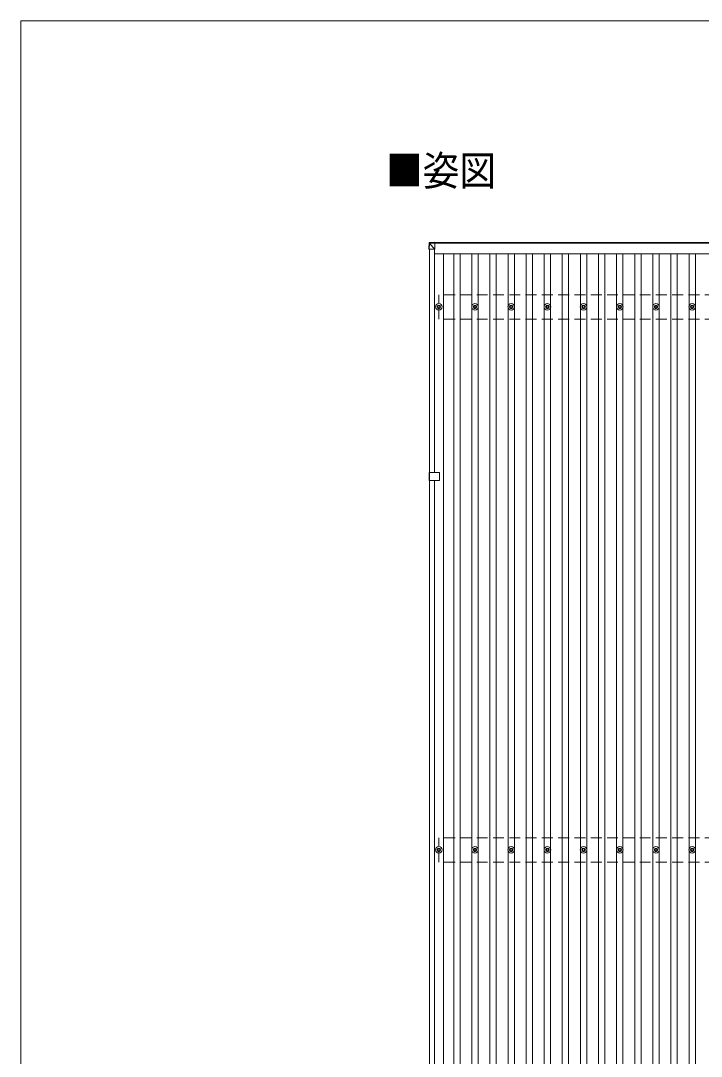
# Model space of a CAD drawing. Units: millimetres at full size, sheet at 1:50; details may follow other scales. Extents: x -14053 to 14053, y -9700 to 9700.
# Drawn here: x -14053 to -10293, y 3979 to 9700 of the extents above; entities that cross this region are included whole.
import ezdxf
from ezdxf.enums import TextEntityAlignment as Align

# ---------------------------------------------------------------- set-up
doc = ezdxf.new("R2010")
doc.units = ezdxf.units.MM
doc.header["$LTSCALE"] = 50
doc.linetypes.add('DASHED1', pattern=[1.8, 1.2, -0.6])
doc.linetypes.add('USER3', pattern=[4, 3, -1])
for name, color, linetype, lineweight in [('1-1_壁線', 2, 'Continuous', 20), ('1-2_建具', 134, 'Continuous', 9), ('1-3_階段', 5, 'Continuous', 9), ('1-4_設備', 2, 'DASHED1', 20), ('1-5_仕上げ', 6, 'Continuous', 5), ('F-0_ﾚｲﾔ240', 7, 'Continuous', 9)]:
    doc.layers.add(name, color=color, linetype=linetype, lineweight=lineweight)
doc.layers.add('1-7_ハッチ', color=7, linetype='Continuous')
doc.styles.add('ＭＳ ゴシック', font='')
doc.styles.get('ＭＳ ゴシック').set_extended_font_data('MS Gothic')

msp = doc.modelspace()

# ---------------------------------------------------------------- linework, layer by layer
at = {"layer": '1-1_壁線'}
for p, q in [((-11765.18, 8474.78), (-8122.97, 8474.78)), ((-8122.97, 8470.19), (-11765.18, 8470.19)), ((-11795.66, 7204.53), (-11795.66, 8438.61)), ((-11766.66, 7204.53), (-11766.66, 8438.55)), ((-11766.66, 8411.36), (-8120.66, 8411.36)), ((-11717.16, 1822.59), (-11717.16, 8411.36)), ((-11795.66, 1797.9), (-11795.66, 7159.53)), ((-11766.66, 1797.85), (-11766.66, 7159.53))]:
    msp.add_line(p, q, dxfattribs=at)
at = {"layer": '1-2_建具'}
for p, q in [((-11661.16, 1822.59), (-11661.16, 8411.36)), ((-11626.16, 1822.59), (-11626.16, 8411.36)), ((-11561.16, 1822.59), (-11561.16, 8411.36)), ((-11526.16, 1822.59), (-11526.16, 8411.36)), ((-11461.16, 1822.59), (-11461.16, 8411.36)), ((-11426.16, 1822.59), (-11426.16, 8411.36)), ((-11361.16, 1822.59), (-11361.16, 8411.36)), ((-11326.16, 1822.59), (-11326.16, 8411.36)), ((-11261.16, 1822.59), (-11261.16, 8411.36)), ((-11226.16, 1822.59), (-11226.16, 8411.36)), ((-11161.16, 1822.59), (-11161.16, 8411.36)), ((-11126.16, 1822.59), (-11126.16, 8411.36)), ((-11061.16, 1822.59), (-11061.16, 8411.36)), ((-11026.16, 1822.59), (-11026.16, 8411.36)), ((-10961.16, 1822.59), (-10961.16, 8411.36)), ((-10926.16, 1822.59), (-10926.16, 8411.36)), ((-10861.16, 1822.59), (-10861.16, 8411.36)), ((-10826.16, 1822.59), (-10826.16, 8411.36)), ((-10761.16, 1822.59), (-10761.16, 8411.36)), ((-10726.16, 1822.59), (-10726.16, 8411.36)), ((-10661.16, 1822.59), (-10661.16, 8411.36)), ((-10626.16, 1822.59), (-10626.16, 8411.36)), ((-10561.16, 1822.59), (-10561.16, 8411.36)), ((-10526.16, 1822.59), (-10526.16, 8411.36)), ((-10461.16, 1822.59), (-10461.16, 8411.36)), ((-10426.16, 1822.59), (-10426.16, 8411.36)), ((-10361.16, 1822.59), (-10361.16, 8411.36)), ((-10326.16, 1822.59), (-10326.16, 8411.36))]:
    msp.add_line(p, q, dxfattribs=at)
at = {"layer": '1-3_階段'}
for p, q in [((-11745.41, 8129.17), (-11745.41, 8124.75)), ((-11741.91, 8129.17), (-11741.91, 8124.75)), ((-11545.41, 8129.17), (-11545.41, 8124.75)), ((-11541.91, 8129.17), (-11541.91, 8124.75)), ((-11345.41, 8129.17), (-11345.41, 8124.75)), ((-11341.91, 8129.17), (-11341.91, 8124.75)), ((-11145.41, 8129.17), (-11145.41, 8124.75)), ((-11141.91, 8129.17), (-11141.91, 8124.75)), ((-10945.41, 8129.17), (-10945.41, 8124.75)), ((-10941.91, 8129.17), (-10941.91, 8124.75)), ((-10745.41, 8129.17), (-10745.41, 8124.75)), ((-10741.91, 8129.17), (-10741.91, 8124.75)), ((-10545.41, 8129.17), (-10545.41, 8124.75)), ((-10541.91, 8129.17), (-10541.91, 8124.75)), ((-10345.41, 8129.17), (-10345.41, 8124.75)), ((-10341.91, 8129.17), (-10341.91, 8124.75)), ((-11753.66, 8120.92), (-11749.24, 8120.92)), ((-11753.66, 8117.42), (-11749.24, 8117.42)), ((-11745.41, 8113.59), (-11745.41, 8109.17)), ((-11741.91, 8113.59), (-11741.91, 8109.17)), ((-11738.08, 8120.92), (-11733.66, 8120.92)), ((-11738.08, 8117.42), (-11733.66, 8117.42)), ((-11553.66, 8120.92), (-11549.24, 8120.92)), ((-11553.66, 8117.42), (-11549.24, 8117.42)), ((-11545.41, 8113.59), (-11545.41, 8109.17)), ((-11541.91, 8113.59), (-11541.91, 8109.17)), ((-11538.08, 8120.92), (-11533.66, 8120.92)), ((-11538.08, 8117.42), (-11533.66, 8117.42)), ((-11353.66, 8120.92), (-11349.24, 8120.92)), ((-11353.66, 8117.42), (-11349.24, 8117.42)), ((-11345.41, 8113.59), (-11345.41, 8109.17)), ((-11341.91, 8113.59), (-11341.91, 8109.17)), ((-11338.08, 8120.92), (-11333.66, 8120.92)), ((-11338.08, 8117.42), (-11333.66, 8117.42)), ((-11153.66, 8120.92), (-11149.24, 8120.92)), ((-11153.66, 8117.42), (-11149.24, 8117.42)), ((-11145.41, 8113.59), (-11145.41, 8109.17)), ((-11141.91, 8113.59), (-11141.91, 8109.17)), ((-11138.08, 8120.92), (-11133.66, 8120.92)), ((-11138.08, 8117.42), (-11133.66, 8117.42)), ((-10953.66, 8120.92), (-10949.24, 8120.92)), ((-10953.66, 8117.42), (-10949.24, 8117.42)), ((-10945.41, 8113.59), (-10945.41, 8109.17)), ((-10941.91, 8113.59), (-10941.91, 8109.17)), ((-10938.08, 8120.92), (-10933.66, 8120.92)), ((-10938.08, 8117.42), (-10933.66, 8117.42)), ((-10753.66, 8120.92), (-10749.24, 8120.92)), ((-10753.66, 8117.42), (-10749.24, 8117.42)), ((-10745.41, 8113.59), (-10745.41, 8109.17)), ((-10741.91, 8113.59), (-10741.91, 8109.17)), ((-10738.08, 8120.92), (-10733.66, 8120.92)), ((-10738.08, 8117.42), (-10733.66, 8117.42)), ((-10553.66, 8120.92), (-10549.24, 8120.92)), ((-10553.66, 8117.42), (-10549.24, 8117.42)), ((-10545.41, 8113.59), (-10545.41, 8109.17)), ((-10541.91, 8113.59), (-10541.91, 8109.17)), ((-10538.08, 8120.92), (-10533.66, 8120.92)), ((-10538.08, 8117.42), (-10533.66, 8117.42)), ((-10353.66, 8120.92), (-10349.24, 8120.92)), ((-10353.66, 8117.42), (-10349.24, 8117.42)), ((-10345.41, 8113.59), (-10345.41, 8109.17)), ((-10341.91, 8113.59), (-10341.91, 8109.17)), ((-10338.08, 8120.92), (-10333.66, 8120.92)), ((-10338.08, 8117.42), (-10333.66, 8117.42)), ((-11753.67, 5120.92), (-11749.25, 5120.92)), ((-11753.67, 5117.42), (-11749.25, 5117.42)), ((-11745.42, 5129.17), (-11745.42, 5124.75)), ((-11745.42, 5113.59), (-11745.42, 5109.17)), ((-11741.92, 5129.17), (-11741.92, 5124.75)), ((-11741.92, 5113.59), (-11741.92, 5109.17)), ((-11738.09, 5120.92), (-11733.67, 5120.92)), ((-11738.09, 5117.42), (-11733.67, 5117.42)), ((-11553.67, 5120.92), (-11549.25, 5120.92)), ((-11553.67, 5117.42), (-11549.25, 5117.42)), ((-11545.42, 5129.17), (-11545.42, 5124.75)), ((-11545.42, 5113.59), (-11545.42, 5109.17)), ((-11541.92, 5129.17), (-11541.92, 5124.75)), ((-11541.92, 5113.59), (-11541.92, 5109.17)), ((-11538.09, 5120.92), (-11533.67, 5120.92)), ((-11538.09, 5117.42), (-11533.67, 5117.42)), ((-11353.67, 5120.92), (-11349.25, 5120.92)), ((-11353.67, 5117.42), (-11349.25, 5117.42)), ((-11345.42, 5129.17), (-11345.42, 5124.75)), ((-11345.42, 5113.59), (-11345.42, 5109.17)), ((-11341.92, 5129.17), (-11341.92, 5124.75)), ((-11341.92, 5113.59), (-11341.92, 5109.17)), ((-11338.09, 5120.92), (-11333.67, 5120.92)), ((-11338.09, 5117.42), (-11333.67, 5117.42)), ((-11153.67, 5120.92), (-11149.25, 5120.92)), ((-11153.67, 5117.42), (-11149.25, 5117.42)), ((-11145.42, 5129.17), (-11145.42, 5124.75)), ((-11145.42, 5113.59), (-11145.42, 5109.17)), ((-11141.92, 5129.17), (-11141.92, 5124.75)), ((-11141.92, 5113.59), (-11141.92, 5109.17)), ((-11138.09, 5120.92), (-11133.67, 5120.92)), ((-11138.09, 5117.42), (-11133.67, 5117.42)), ((-10953.67, 5120.92), (-10949.25, 5120.92)), ((-10953.67, 5117.42), (-10949.25, 5117.42)), ((-10945.42, 5129.17), (-10945.42, 5124.75)), ((-10945.42, 5113.59), (-10945.42, 5109.17)), ((-10941.92, 5129.17), (-10941.92, 5124.75)), ((-10941.92, 5113.59), (-10941.92, 5109.17)), ((-10938.09, 5120.92), (-10933.67, 5120.92)), ((-10938.09, 5117.42), (-10933.67, 5117.42)), ((-10753.67, 5120.92), (-10749.25, 5120.92)), ((-10753.67, 5117.42), (-10749.25, 5117.42)), ((-10745.42, 5129.17), (-10745.42, 5124.75)), ((-10745.42, 5113.59), (-10745.42, 5109.17)), ((-10741.92, 5129.17), (-10741.92, 5124.75)), ((-10741.92, 5113.59), (-10741.92, 5109.17)), ((-10738.09, 5120.92), (-10733.67, 5120.92)), ((-10738.09, 5117.42), (-10733.67, 5117.42)), ((-10553.67, 5120.92), (-10549.25, 5120.92)), ((-10553.67, 5117.42), (-10549.25, 5117.42)), ((-10545.42, 5129.17), (-10545.42, 5124.75)), ((-10545.42, 5113.59), (-10545.42, 5109.17)), ((-10541.92, 5129.17), (-10541.92, 5124.75)), ((-10541.92, 5113.59), (-10541.92, 5109.17)), ((-10538.09, 5120.92), (-10533.67, 5120.92)), ((-10538.09, 5117.42), (-10533.67, 5117.42)), ((-10353.67, 5120.92), (-10349.25, 5120.92)), ((-10353.67, 5117.42), (-10349.25, 5117.42)), ((-10345.42, 5129.17), (-10345.42, 5124.75)), ((-10345.42, 5113.59), (-10345.42, 5109.17)), ((-10341.92, 5129.17), (-10341.92, 5124.75)), ((-10341.92, 5113.59), (-10341.92, 5109.17)), ((-10338.09, 5120.92), (-10333.67, 5120.92)), ((-10338.09, 5117.42), (-10333.67, 5117.42))]:
    msp.add_line(p, q, dxfattribs=at)
for centre, radius in [((-11743.66, 8119.17), 18.25), ((-11743.66, 8119.17), 10.15), ((-11743.66, 8119.17), 5.85), ((-11743.66, 8119.17), 5.25), ((-11543.66, 8119.17), 18.25), ((-11543.66, 8119.17), 10.15), ((-11543.66, 8119.17), 5.85), ((-11543.66, 8119.17), 5.25), ((-11343.66, 8119.17), 18.25), ((-11343.66, 8119.17), 10.15), ((-11343.66, 8119.17), 5.85), ((-11343.66, 8119.17), 5.25), ((-11143.66, 8119.17), 18.25), ((-11143.66, 8119.17), 10.15), ((-11143.66, 8119.17), 5.85), ((-11143.66, 8119.17), 5.25), ((-10943.66, 8119.17), 18.25), ((-10943.66, 8119.17), 10.15), ((-10943.66, 8119.17), 5.85), ((-10943.66, 8119.17), 5.25), ((-10743.66, 8119.17), 18.25), ((-10743.66, 8119.17), 10.15), ((-10743.66, 8119.17), 5.85), ((-10743.66, 8119.17), 5.25), ((-10543.66, 8119.17), 18.25), ((-10543.66, 8119.17), 10.15), ((-10543.66, 8119.17), 5.85), ((-10543.66, 8119.17), 5.25), ((-10343.66, 8119.17), 18.25), ((-10343.66, 8119.17), 10.15), ((-10343.66, 8119.17), 5.85), ((-10343.66, 8119.17), 5.25), ((-11743.67, 5119.17), 18.25), ((-11743.67, 5119.17), 10.15), ((-11743.67, 5119.17), 5.85), ((-11743.67, 5119.17), 5.25), ((-11543.67, 5119.17), 18.25), ((-11543.67, 5119.17), 10.15), ((-11543.67, 5119.17), 5.85), ((-11543.67, 5119.17), 5.25), ((-11343.67, 5119.17), 18.25), ((-11343.67, 5119.17), 10.15), ((-11343.67, 5119.17), 5.85), ((-11343.67, 5119.17), 5.25), ((-11143.67, 5119.17), 18.25), ((-11143.67, 5119.17), 10.15), ((-11143.67, 5119.17), 5.85), ((-11143.67, 5119.17), 5.25), ((-10943.67, 5119.17), 18.25), ((-10943.67, 5119.17), 10.15), ((-10943.67, 5119.17), 5.85), ((-10943.67, 5119.17), 5.25), ((-10743.67, 5119.17), 18.25), ((-10743.67, 5119.17), 10.15), ((-10743.67, 5119.17), 5.85), ((-10743.67, 5119.17), 5.25), ((-10543.67, 5119.17), 18.25), ((-10543.67, 5119.17), 10.15), ((-10543.67, 5119.17), 5.85), ((-10543.67, 5119.17), 5.25), ((-10343.67, 5119.17), 18.25), ((-10343.67, 5119.17), 10.15), ((-10343.67, 5119.17), 5.85), ((-10343.67, 5119.17), 5.25)]:
    msp.add_circle(centre, radius, dxfattribs=at)
at = {"layer": '1-4_設備'}
for p, q in [((-11743.66, 8052.17), (-11743.66, 8186.17)), ((-8143.66, 8186.17), (-11743.66, 8186.17)), ((-8143.66, 8052.17), (-11743.66, 8052.17)), ((-11743.67, 5052.17), (-11743.67, 5186.17)), ((-8143.67, 5186.17), (-11743.67, 5186.17)), ((-8143.67, 5052.17), (-11743.67, 5052.17))]:
    msp.add_line(p, q, dxfattribs=at)
at = {"layer": '1-5_仕上げ'}
for p, q in [((-11797.61, 8473.31), (-11799.48, 8442.83)), ((-11799.48, 8438.02), (-11797.61, 8468.56)), ((-11797.61, 8468.56), (-11797.61, 8473.31)), ((-11765.18, 8477.11), (-11795.74, 8475.19)), ((-11795.74, 8475.19), (-11795.74, 8475.19)), ((-11795.74, 8470.43), (-11765.18, 8472.3)), ((-11765.18, 8470.34), (-11795.67, 8468.47)), ((-11765.18, 8438.55), (-11795.62, 8469.03)), ((-11765.18, 8477.11), (-11765.18, 8438.55)), ((-11799.48, 8442.83), (-11799.48, 8438.02)), ((-11797.58, 8438.61), (-11765.18, 8438.55)), ((-11796.66, 7204.53), (-11796.66, 7159.53)), ((-11740.16, 7204.53), (-11796.66, 7204.53)), ((-11740.16, 7159.53), (-11796.66, 7159.53)), ((-11740.16, 7204.53), (-11740.16, 7182.74)), ((-11740.16, 7181.31), (-11740.16, 7159.53))]:
    msp.add_line(p, q, dxfattribs=at)
at = {"layer": '1-5_仕上げ', "linetype": 'USER3'}
msp.add_line((-11795.66, 7159.53), (-11795.66, 7204.53), dxfattribs=at)
at = {"layer": '1-5_仕上げ'}
for points in [[(-11795.62, 8468.38), (-11795.72, 8468.37), (-11797.58, 8437.96)], [(-11765.18, 8477.11), (-11795.74, 8475.19), (-11795.74, 8470.43)]]:
    msp.add_lwpolyline(points, dxfattribs=at)
for centre, radius, start, end in [((-11795.62, 8468.44), 2, 93.48408, 176.48407), ((-11795.39, 8481.28), 12.92, 260.08679, 268.52577), ((-11785.36, 8469.49), 10.42, 174.80664, 186.16183), ((-11739.96, 7182.03), 0.5, 134.427, 225.573), ((-11740.66, 7182.74), 0.5, 314.427, 0), ((-11740.66, 7181.31), 0.5, 0, 45.573)]:
    msp.add_arc(centre, radius, start, end, dxfattribs=at)
for centre, major_axis, ratio, start_param, end_param in [((-11795.62, 8473.19), (-1.92, -0.56), 0.998105, 4.4898734, 5.9384966), ((-11795.62, 8468.44), (-0.12, 2), 0.02656, 0.0332981, 1.5518323), ((-11759.6, 8470.58), (-36.07, -2.1), 0.055348, 0.0000815, 0.0491486), ((-11797.48, 8438.02), (-2, 0), 0.033268, 0.0000002, 1.5185344)]:
    msp.add_ellipse(centre, major_axis=major_axis, ratio=ratio, start_param=start_param, end_param=end_param, dxfattribs=at)
at = {"layer": 'F-0_ﾚｲﾔ240', "color": 5}
for q in [(-14053.43, -9700), (13346.57, 9700)]:
    msp.add_line((-14053.43, 9700), q, dxfattribs=at)

# ---------------------------------------------------------------- texts
at = {"layer": '1-7_ハッチ', "style": 'ＭＳ ゴシック', "width": 0.9}
msp.add_text('■姿図', height=165, dxfattribs=at).set_placement((-12035.11, 8739.69), align=Align.BOTTOM_LEFT)

doc.saveas('drawing.dxf')
